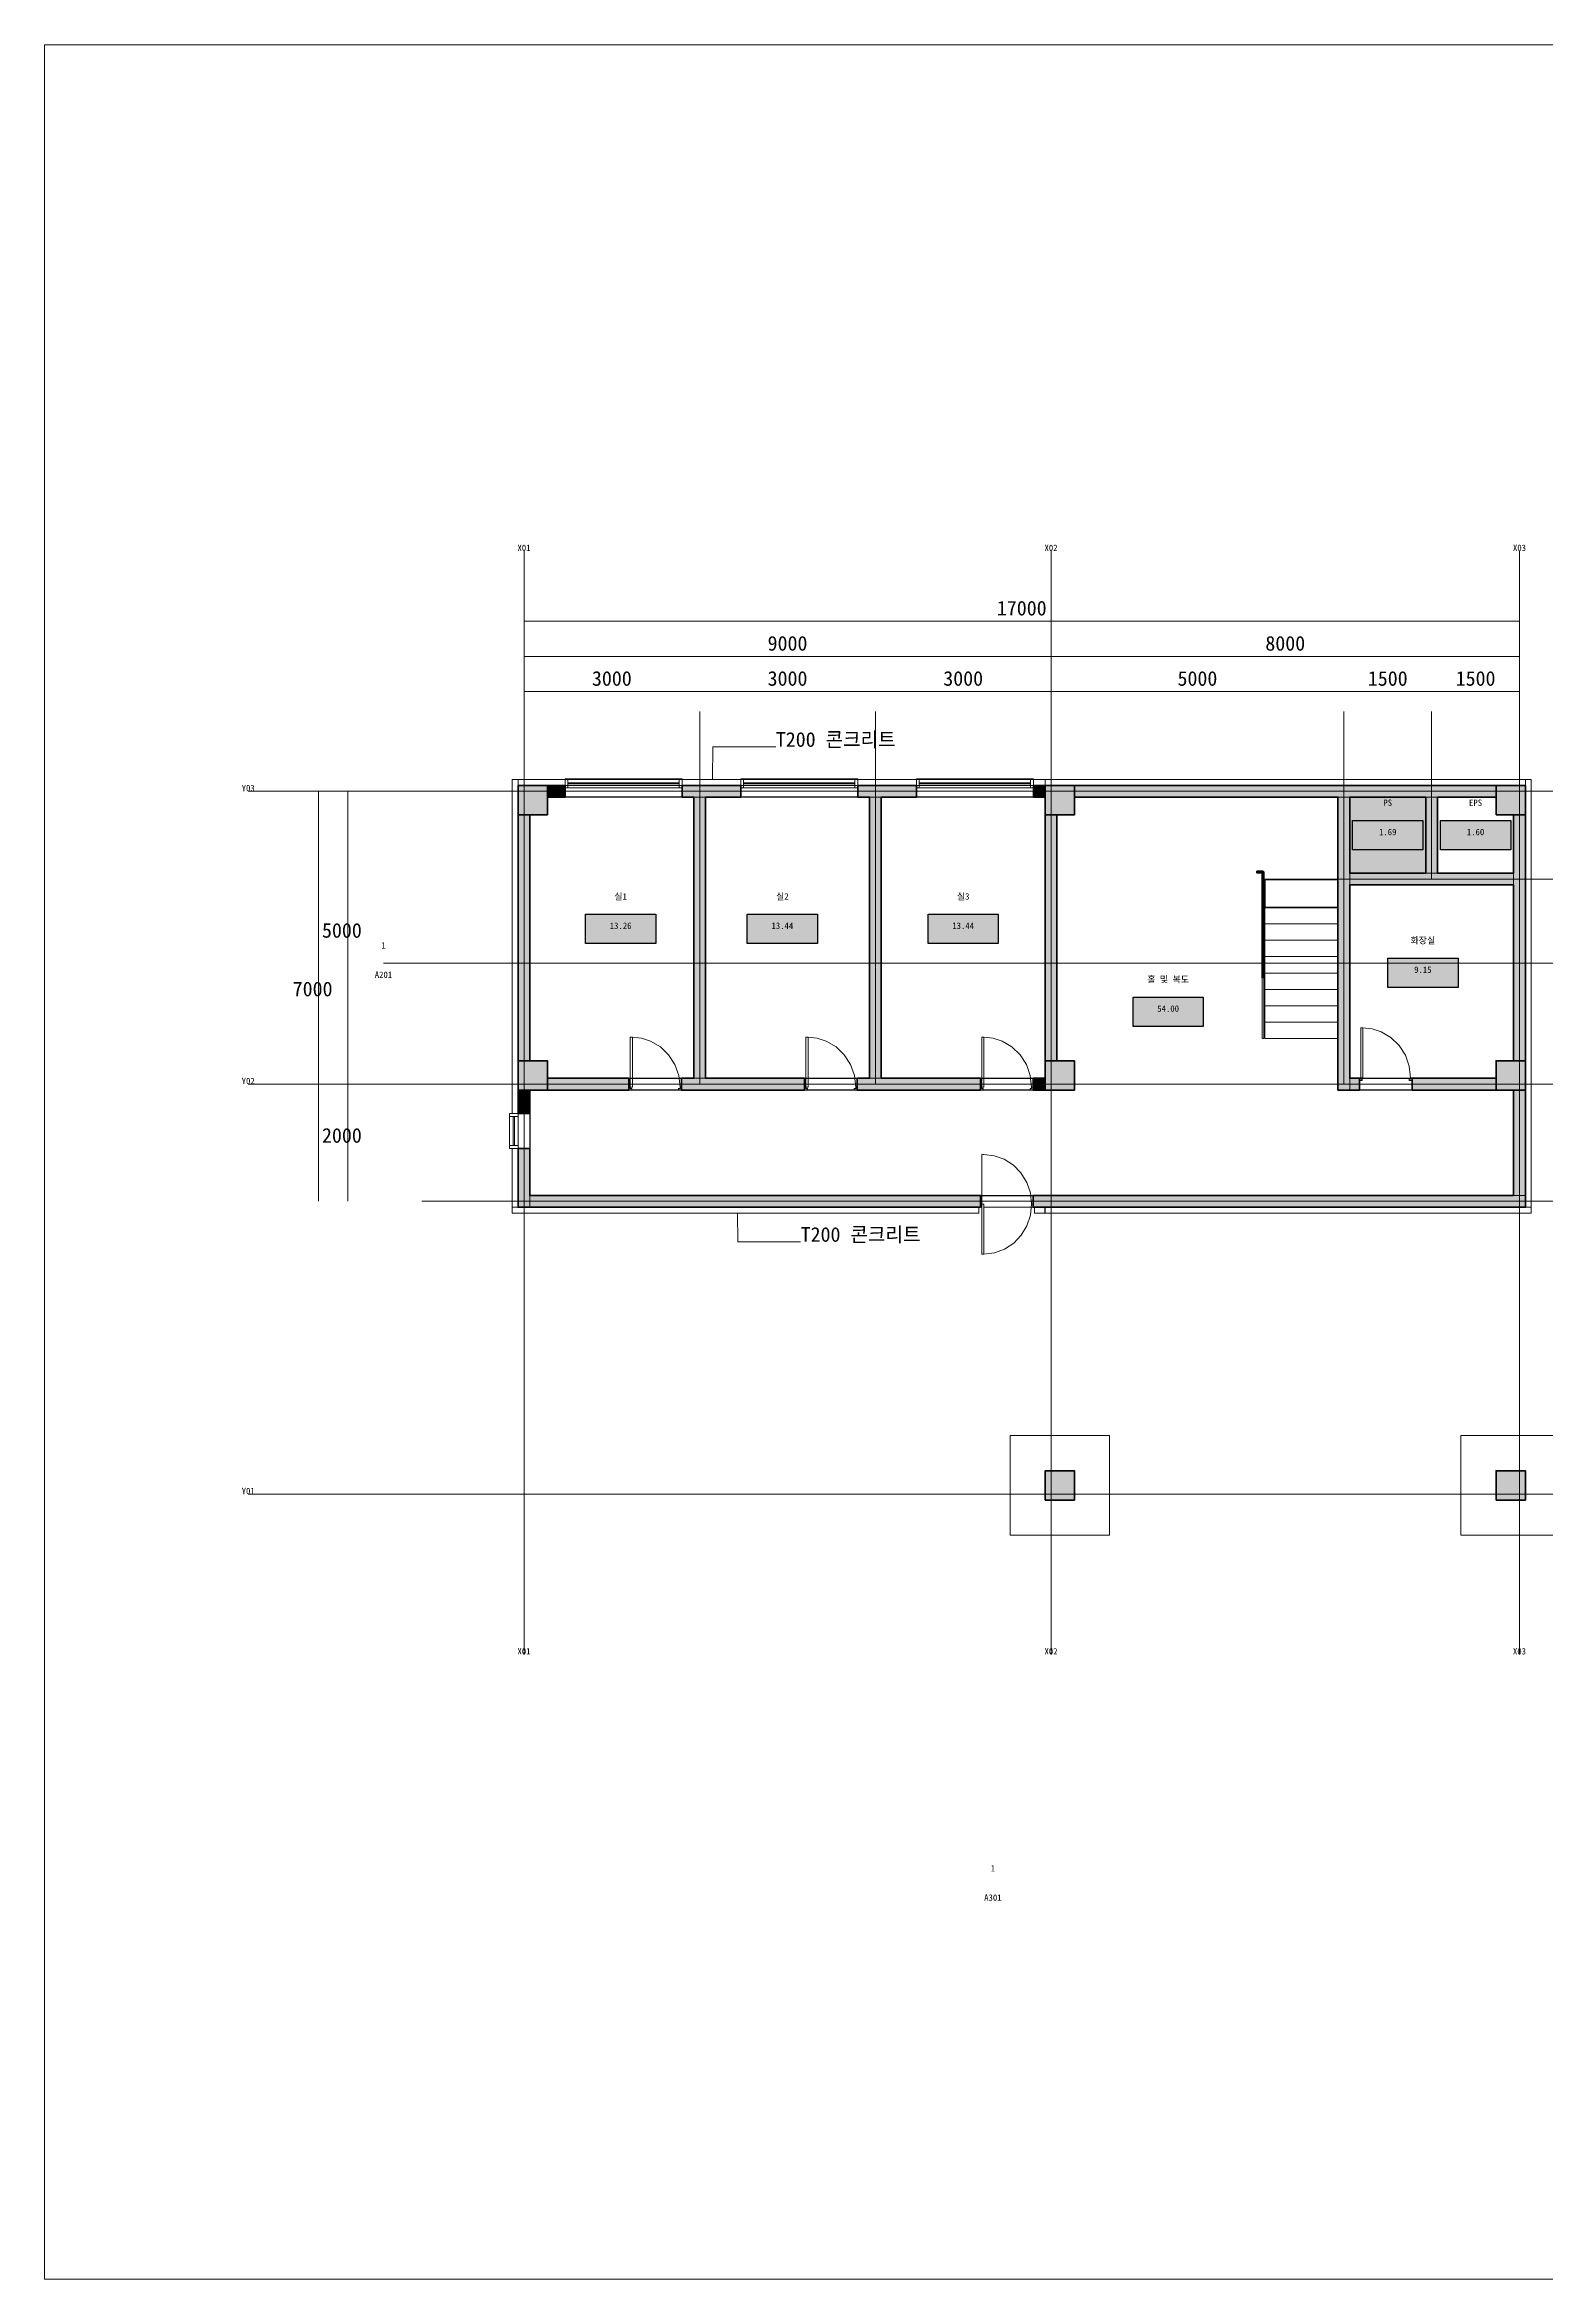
# Model space of a CAD drawing. Header units: metres. Extents: x -15 to 373, y -99 to 282.
# Drawn here: x -14.5 to 241.7, y -99.5 to 282 of the extents above; entities that cross this region are included whole.
import ezdxf
from ezdxf.enums import TextEntityAlignment as Align

# ---------------------------------------------------------------- set-up
doc = ezdxf.new("R2010")
doc.units = ezdxf.units.M
for name, color, linetype in [('A-ANNO', 7, 'Continuous'), ('A-DIMS', 7, 'Continuous'), ('A-GRID', 7, 'Continuous'), ('A-TEXT', 7, 'Continuous'), ('MAT-CONCRETE', 7, 'Continuous'), ('MAT-FIN', 7, 'Continuous'), ('MAT-MATERIAL', 7, 'Continuous'), ('MAT-NULL', 7, 'Continuous'), ('MAT-SAND', 7, 'Continuous')]:
    doc.layers.add(name, color=color, linetype=linetype)

msp = doc.modelspace()

# ---------------------------------------------------------------- hatches: boundary and pattern name
for points in [[(208.81, 149.54), (220.81, 149.54), (220.81, 144.54), (208.81, 144.54), (208.81, 149.54)], [(223.81, 149.54), (235.81, 149.54), (235.81, 144.54), (223.81, 144.54), (223.81, 149.54)], [(77.81, 133.54), (89.81, 133.54), (89.81, 128.54), (77.81, 128.54), (77.81, 133.54)], [(105.43, 133.54), (117.43, 133.54), (117.43, 128.54), (105.43, 128.54), (105.43, 133.54)], [(136.31, 133.54), (148.31, 133.54), (148.31, 128.54), (136.31, 128.54), (136.31, 133.54)], [(214.81, 126.04), (226.81, 126.04), (226.81, 121.04), (214.81, 121.04), (214.81, 126.04)], [(171.31, 119.39), (183.31, 119.39), (183.31, 114.39), (171.31, 114.39), (171.31, 119.39)]]:
    msp.add_hatch(color=7).paths.add_polyline_path(points)
at = {"layer": 'MAT-CONCRETE'}
for points in [[(66.31, 150.54), (71.31, 150.54), (71.31, 155.54), (66.31, 155.54), (66.31, 150.54)], [(71.31, 155.54), (71.31, 153.54), (74.31, 153.54), (74.31, 155.54), (71.31, 155.54)], [(71.31, 153.54), (74.31, 153.54), (74.31, 155.54), (71.31, 155.54), (71.31, 153.54)], [(96.31, 105.54), (94.21, 105.54), (94.21, 103.54), (115.21, 103.54), (115.21, 105.54), (98.31, 105.54), (98.31, 153.54), (104.31, 153.54), (104.31, 155.54), (94.31, 155.54), (94.31, 153.54), (96.31, 153.54), (96.31, 105.54)], [(96.31, 153.54), (96.31, 105.54), (94.21, 105.54), (94.21, 103.54), (115.21, 103.54), (115.21, 105.54), (98.31, 105.54), (98.31, 153.54), (104.31, 153.54), (104.31, 155.54), (94.31, 155.54), (94.31, 153.54), (96.31, 153.54)], [(124.31, 153.54), (126.31, 153.54), (126.31, 105.54), (124.21, 105.54), (124.21, 103.54), (145.24, 103.54), (145.24, 105.54), (128.31, 105.54), (128.31, 153.54), (134.31, 153.54), (134.31, 155.54), (124.31, 155.54), (124.31, 153.54)], [(126.31, 131.28), (126.31, 105.54), (124.21, 105.54), (124.21, 103.54), (145.24, 103.54), (145.24, 105.54), (128.31, 105.54), (128.31, 153.54), (134.31, 153.54), (134.31, 155.54), (124.31, 155.54), (124.31, 153.54), (126.31, 153.54), (126.31, 131.28)], [(154.31, 155.54), (154.31, 153.54), (156.31, 153.54), (156.31, 155.54), (154.31, 155.54)], [(154.97, 153.54), (156.31, 153.54), (156.31, 155.54), (154.31, 155.54), (154.31, 153.54), (154.97, 153.54)], [(156.31, 150.54), (161.31, 150.54), (161.31, 155.54), (156.31, 155.54), (156.31, 150.54)], [(206.31, 153.54), (206.31, 103.54), (209.97, 103.54), (209.97, 105.54), (208.31, 105.54), (208.31, 138.54), (236.31, 138.54), (236.31, 108.54), (238.31, 108.54), (238.31, 150.54), (236.31, 150.54), (236.31, 140.54), (223.31, 140.54), (223.31, 153.54), (233.31, 153.54), (233.31, 155.54), (161.31, 155.54), (161.31, 153.54), (206.31, 153.54)], [(236.31, 138.54), (236.31, 108.54), (238.31, 108.54), (238.31, 150.54), (236.31, 150.54), (236.31, 140.54), (223.31, 140.54), (223.31, 153.54), (233.31, 153.54), (233.31, 155.54), (161.31, 155.54), (161.31, 153.54), (206.31, 153.54), (206.31, 103.54), (209.97, 103.54), (209.97, 105.54), (208.31, 105.54), (208.31, 138.54), (236.31, 138.54)], [(221.31, 140.54), (208.31, 140.54), (208.31, 153.54), (221.31, 153.54), (221.31, 140.54)], [(208.31, 153.54), (221.31, 153.54), (221.31, 140.54), (208.31, 140.54), (208.31, 153.54)], [(233.31, 150.54), (238.31, 150.54), (238.31, 155.54), (233.31, 155.54), (233.31, 150.54)], [(68.31, 150.54), (66.31, 150.54), (66.31, 108.54), (68.31, 108.54), (68.31, 150.54)], [(66.31, 130.94), (66.31, 108.54), (68.31, 108.54), (68.31, 150.54), (66.31, 150.54), (66.31, 130.94)], [(158.31, 150.54), (156.31, 150.54), (156.31, 108.54), (158.31, 108.54), (158.31, 150.54)], [(156.31, 108.54), (158.31, 108.54), (158.31, 150.54), (156.31, 150.54), (156.31, 108.54)], [(66.31, 103.54), (71.31, 103.54), (71.31, 108.54), (66.31, 108.54), (66.31, 103.54)], [(156.31, 103.54), (161.31, 103.54), (161.31, 108.54), (156.31, 108.54), (156.31, 103.54)], [(233.31, 103.54), (238.31, 103.54), (238.31, 108.54), (233.31, 108.54), (233.31, 103.54)], [(66.31, 103.54), (66.31, 99.54), (68.31, 99.54), (68.31, 103.54), (66.31, 103.54)], [(68.31, 99.54), (68.31, 103.54), (66.31, 103.54), (66.31, 99.54), (68.31, 99.54)], [(85.21, 103.54), (85.21, 105.54), (71.31, 105.54), (71.31, 103.54), (85.21, 103.54)], [(82.43, 103.54), (85.21, 103.54), (85.21, 105.54), (71.31, 105.54), (71.31, 103.54), (82.43, 103.54)], [(154.24, 103.54), (156.31, 103.54), (156.31, 105.54), (154.24, 105.54), (154.24, 103.54)], [(154.66, 103.54), (156.31, 103.54), (156.31, 105.54), (154.24, 105.54), (154.24, 103.54), (154.66, 103.54)], [(154.24, 83.54), (238.31, 83.54), (238.31, 103.54), (236.31, 103.54), (236.31, 85.54), (154.24, 85.54), (154.24, 83.54)], [(236.31, 85.54), (154.24, 85.54), (154.24, 83.54), (238.31, 83.54), (238.31, 103.54), (236.31, 103.54), (236.31, 85.54)], [(218.97, 103.54), (233.31, 103.54), (233.31, 105.54), (218.97, 105.54), (218.97, 103.54)], [(218.97, 103.54), (233.31, 103.54), (233.31, 105.54), (218.97, 105.54), (218.97, 103.54)], [(68.31, 93.54), (66.31, 93.54), (66.31, 83.54), (145.24, 83.54), (145.24, 85.54), (68.31, 85.54), (68.31, 93.54)], [(68.31, 83.54), (145.24, 83.54), (145.24, 85.54), (68.31, 85.54), (68.31, 93.54), (66.31, 93.54), (66.31, 83.54), (68.31, 83.54)], [(156.31, 33.54), (161.31, 33.54), (161.31, 38.54), (156.31, 38.54), (156.31, 33.54)], [(233.31, 33.54), (238.31, 33.54), (238.31, 38.54), (233.31, 38.54), (233.31, 33.54)]]:
    msp.add_hatch(color=7, dxfattribs=at).paths.add_polyline_path(points)

# ---------------------------------------------------------------- linework, layer by layer
at = {"linetype": 'Continuous', "lineweight": 25}
for points in [[(208.81, 149.54), (220.81, 149.54), (220.81, 144.54), (208.81, 144.54)], [(223.81, 149.54), (235.81, 149.54), (235.81, 144.54), (223.81, 144.54)], [(77.81, 133.54), (89.81, 133.54), (89.81, 128.54), (77.81, 128.54)], [(105.43, 133.54), (117.43, 133.54), (117.43, 128.54), (105.43, 128.54)], [(136.31, 133.54), (148.31, 133.54), (148.31, 128.54), (136.31, 128.54)], [(214.81, 126.04), (226.81, 126.04), (226.81, 121.04), (214.81, 121.04)], [(171.31, 119.39), (183.31, 119.39), (183.31, 114.39), (171.31, 114.39)]]:
    msp.add_lwpolyline(points, close=True, dxfattribs=at)
at = {"layer": 'A-ANNO', "linetype": 'Continuous', "lineweight": 18, "true_color": 0x000000}
for p, q in [((67.31, 7.18), (67.31, 195.55)), ((157.31, 7.18), (157.31, 195.55)), ((237.31, 7.18), (237.31, 195.55)), ((97.31, 104.54), (97.31, 168.17)), ((127.31, 104.54), (127.31, 168.17)), ((207.31, 104.54), (207.31, 168.17)), ((222.31, 139.54), (222.31, 168.17)), ((20.21, 154.54), (280.69, 154.54)), ((202.34, 139.54), (251.58, 139.54)), ((202.34, 139.54), (251.58, 139.54)), ((43.31, 125.18), (293.31, 125.18)), ((20.21, 104.54), (280.69, 104.54)), ((49.88, 84.54), (238.81, 84.54)), ((238.81, 84.54), (251.58, 84.54)), ((20.21, 34.54), (280.69, 34.54))]:
    msp.add_line(p, q, dxfattribs=at)
for points in [[(110.31, 162.13), (99.55, 162.13), (99.5, 156.64)], [(114.55, 77.63), (103.8, 77.63), (103.75, 82.54)]]:
    msp.add_lwpolyline(points, dxfattribs=at)
at = {"layer": 'A-DIMS', "linetype": 'Continuous', "lineweight": 18, "true_color": 0x000000}
for p, q in [((67.31, 183.55), (237.31, 183.55)), ((67.31, 177.55), (157.31, 177.55)), ((157.31, 177.55), (237.31, 177.55)), ((67.31, 171.55), (97.31, 171.55)), ((97.31, 171.55), (127.31, 171.55)), ((127.31, 171.55), (157.31, 171.55)), ((157.31, 171.55), (207.31, 171.55)), ((207.31, 171.55), (222.31, 171.55)), ((222.31, 171.55), (237.31, 171.55)), ((32.21, 84.54), (32.21, 154.54)), ((37.21, 104.54), (37.21, 154.54)), ((37.21, 84.54), (37.21, 104.54))]:
    msp.add_line(p, q, dxfattribs=at)
at = {"layer": 'MAT-CONCRETE', "linetype": 'Continuous', "lineweight": 5}
for points in [[(71.31, 155.54), (66.31, 155.54)], [(66.31, 155.54), (66.31, 150.54)], [(71.31, 155.54), (71.31, 153.54)], [(74.31, 155.54), (71.31, 155.54)], [(71.31, 150.54), (71.31, 155.54)], [(74.31, 153.54), (71.31, 153.54)], [(74.31, 155.54), (94.31, 155.54)], [(74.31, 153.54), (74.31, 155.54)], [(74.31, 153.54), (94.31, 153.54)], [(104.31, 155.54), (94.31, 155.54)], [(94.31, 155.54), (94.31, 153.54)], [(104.31, 153.54), (94.31, 153.54)], [(96.31, 153.54), (98.31, 153.54)], [(96.31, 105.54), (96.31, 153.54)], [(98.31, 153.54), (98.31, 105.54)], [(104.31, 155.54), (124.31, 155.54)], [(104.31, 153.54), (104.31, 155.54)], [(104.31, 155.54), (129.31, 155.54)], [(104.31, 153.54), (124.31, 153.54)], [(124.31, 155.54), (124.31, 153.54)], [(134.31, 155.54), (124.31, 155.54)], [(134.31, 153.54), (124.31, 153.54)], [(126.31, 153.54), (128.31, 153.54)], [(126.31, 105.54), (126.31, 153.54)], [(128.31, 153.54), (128.31, 105.54)], [(134.31, 155.54), (154.31, 155.54)], [(134.31, 153.54), (134.31, 155.54)], [(134.31, 155.54), (156.31, 155.54)], [(134.31, 153.54), (154.31, 153.54)], [(156.31, 155.54), (154.31, 155.54)], [(154.31, 155.54), (154.31, 153.54)], [(156.31, 153.54), (154.31, 153.54)], [(156.31, 155.54), (156.31, 153.54)], [(161.31, 155.54), (156.31, 155.54)], [(156.31, 155.54), (156.31, 150.54)], [(161.31, 155.54), (233.31, 155.54)], [(161.31, 153.54), (161.31, 155.54)], [(161.31, 150.54), (161.31, 155.54)], [(233.31, 153.54), (161.31, 153.54)], [(206.31, 153.54), (208.31, 153.54)], [(206.31, 103.54), (206.31, 153.54)], [(208.31, 153.54), (208.31, 103.54)], [(221.31, 153.54), (223.31, 153.54)], [(221.31, 140.54), (221.31, 153.54)], [(223.31, 153.54), (223.31, 140.54)], [(233.31, 155.54), (233.31, 153.54)], [(238.31, 155.54), (233.31, 155.54)], [(233.31, 155.54), (233.31, 150.54)], [(238.31, 150.54), (238.31, 155.54)], [(66.31, 150.54), (68.31, 150.54)], [(66.31, 108.54), (66.31, 150.54)], [(66.31, 150.54), (71.31, 150.54)], [(68.31, 150.54), (68.31, 108.54)], [(156.31, 150.54), (158.31, 150.54)], [(156.31, 108.54), (156.31, 150.54)], [(156.31, 150.54), (161.31, 150.54)], [(158.31, 150.54), (158.31, 108.54)], [(233.31, 150.54), (238.31, 150.54)], [(236.31, 150.54), (238.31, 150.54)], [(236.31, 108.54), (236.31, 150.54)], [(238.31, 150.54), (238.31, 108.54)], [(208.31, 140.54), (236.31, 140.54)], [(208.31, 138.54), (208.31, 140.54)], [(236.31, 138.54), (208.31, 138.54)], [(223.31, 140.54), (221.31, 140.54)], [(236.31, 140.54), (236.31, 138.54)], [(238.31, 137.4), (238.31, 108.54)], [(68.31, 108.54), (66.31, 108.54)], [(71.31, 108.54), (66.31, 108.54)], [(66.31, 108.54), (66.31, 103.54)], [(71.31, 103.54), (71.31, 108.54)], [(158.31, 108.54), (156.31, 108.54)], [(161.31, 108.54), (156.31, 108.54)], [(156.31, 108.54), (156.31, 103.54)], [(161.31, 103.54), (161.31, 108.54)], [(238.31, 108.54), (233.31, 108.54)], [(233.31, 108.54), (233.31, 103.54)], [(238.31, 108.54), (236.31, 108.54)], [(238.31, 103.54), (238.31, 108.54)], [(66.31, 103.54), (68.31, 103.54)], [(66.31, 99.54), (66.31, 103.54)], [(66.31, 103.54), (71.31, 103.54)], [(68.31, 103.54), (68.31, 99.54)], [(85.21, 105.54), (71.31, 105.54)], [(71.31, 105.54), (71.31, 103.54)], [(85.21, 103.54), (71.31, 103.54)], [(85.21, 103.54), (85.21, 105.54)], [(115.21, 105.54), (94.21, 105.54)], [(94.21, 105.54), (94.21, 103.54)], [(115.21, 103.54), (94.21, 103.54)], [(98.31, 105.54), (96.31, 105.54)], [(115.21, 103.54), (115.21, 105.54)], [(145.24, 105.54), (124.21, 105.54)], [(124.21, 105.54), (124.21, 103.54)], [(145.24, 103.54), (124.21, 103.54)], [(128.31, 105.54), (126.31, 105.54)], [(145.24, 103.54), (145.24, 105.54)], [(154.24, 105.54), (154.24, 103.54)], [(156.31, 105.54), (154.24, 105.54)], [(156.31, 103.54), (154.24, 103.54)], [(156.31, 105.54), (156.31, 103.54)], [(156.31, 103.54), (161.31, 103.54)], [(208.31, 103.54), (206.31, 103.54)], [(209.97, 105.54), (208.31, 105.54)], [(208.31, 105.54), (208.31, 103.54)], [(209.97, 103.54), (208.31, 103.54)], [(209.97, 103.54), (209.97, 105.54)], [(218.97, 105.54), (218.97, 103.54)], [(233.31, 105.54), (218.97, 105.54)], [(233.31, 103.54), (218.97, 103.54)], [(233.31, 105.54), (233.31, 103.54)], [(233.31, 103.54), (238.31, 103.54)], [(236.31, 103.54), (238.31, 103.54)], [(236.31, 85.54), (236.31, 103.54)], [(238.31, 103.54), (238.31, 85.54)], [(238.31, 103.54), (238.31, 100.66)], [(66.31, 99.54), (68.31, 99.54)], [(66.31, 99.04), (66.31, 99.54)], [(66.31, 93.54), (66.31, 94.04)], [(68.31, 93.54), (66.31, 93.54)], [(66.31, 83.54), (66.31, 93.54)], [(68.31, 93.54), (68.31, 83.54)], [(145.24, 85.54), (68.31, 85.54)], [(68.31, 85.54), (68.31, 83.54)], [(145.24, 83.54), (145.24, 85.54)], [(154.24, 85.54), (154.24, 83.54)], [(238.31, 85.54), (154.24, 85.54)], [(238.31, 85.54), (236.31, 85.54)], [(238.31, 85.54), (238.31, 83.54)], [(68.31, 83.54), (66.31, 83.54)], [(66.31, 83.54), (66.31, 83.54)], [(145.24, 83.54), (68.31, 83.54)], [(145.49, 83.54), (145.24, 83.54)], [(154.24, 83.54), (145.84, 83.54)], [(238.31, 83.54), (154.24, 83.54)], [(238.31, 83.54), (238.31, 83.54)], [(161.31, 38.54), (156.31, 38.54)], [(156.31, 38.54), (156.31, 33.54)], [(161.31, 33.54), (161.31, 38.54)], [(238.31, 38.54), (233.31, 38.54)], [(233.31, 38.54), (233.31, 33.54)], [(238.31, 33.54), (238.31, 38.54)], [(156.31, 33.54), (161.31, 33.54)], [(233.31, 33.54), (238.31, 33.54)]]:
    msp.add_lwpolyline(points, dxfattribs=at)
at = {"layer": 'MAT-CONCRETE', "linetype": 'Continuous', "lineweight": 35}
for points in [[(66.31, 150.54), (71.31, 150.54), (71.31, 155.54), (66.31, 155.54)], [(71.31, 155.54), (71.31, 153.54), (74.31, 153.54), (74.31, 155.54)], [(71.31, 153.54), (74.31, 153.54), (74.31, 155.54), (71.31, 155.54)], [(96.31, 105.54), (94.21, 105.54), (94.21, 103.54), (115.21, 103.54), (115.21, 105.54), (98.31, 105.54), (98.31, 153.54), (104.31, 153.54), (104.31, 155.54), (94.31, 155.54), (94.31, 153.54), (96.31, 153.54)], [(96.31, 153.54), (96.31, 105.54), (94.21, 105.54), (94.21, 103.54), (115.21, 103.54), (115.21, 105.54), (98.31, 105.54), (98.31, 153.54), (104.31, 153.54), (104.31, 155.54), (94.31, 155.54), (94.31, 153.54)], [(124.31, 153.54), (126.31, 153.54), (126.31, 105.54), (124.21, 105.54), (124.21, 103.54), (145.24, 103.54), (145.24, 105.54), (128.31, 105.54), (128.31, 153.54), (134.31, 153.54), (134.31, 155.54), (124.31, 155.54)], [(126.31, 131.28), (126.31, 105.54), (124.21, 105.54), (124.21, 103.54), (145.24, 103.54), (145.24, 105.54), (128.31, 105.54), (128.31, 153.54), (134.31, 153.54), (134.31, 155.54), (124.31, 155.54), (124.31, 153.54), (126.31, 153.54)], [(154.31, 155.54), (154.31, 153.54), (156.31, 153.54), (156.31, 155.54)], [(154.97, 153.54), (156.31, 153.54), (156.31, 155.54), (154.31, 155.54), (154.31, 153.54)], [(156.31, 150.54), (161.31, 150.54), (161.31, 155.54), (156.31, 155.54)], [(206.31, 153.54), (206.31, 103.54), (209.97, 103.54), (209.97, 105.54), (208.31, 105.54), (208.31, 138.54), (236.31, 138.54), (236.31, 108.54), (238.31, 108.54), (238.31, 150.54), (236.31, 150.54), (236.31, 140.54), (223.31, 140.54), (223.31, 153.54), (233.31, 153.54), (233.31, 155.54), (161.31, 155.54), (161.31, 153.54)], [(236.31, 138.54), (236.31, 108.54), (238.31, 108.54), (238.31, 150.54), (236.31, 150.54), (236.31, 140.54), (223.31, 140.54), (223.31, 153.54), (233.31, 153.54), (233.31, 155.54), (161.31, 155.54), (161.31, 153.54), (206.31, 153.54), (206.31, 103.54), (209.97, 103.54), (209.97, 105.54), (208.31, 105.54), (208.31, 138.54)], [(221.31, 140.54), (208.31, 140.54), (208.31, 153.54), (221.31, 153.54)], [(208.31, 153.54), (221.31, 153.54), (221.31, 140.54), (208.31, 140.54)], [(233.31, 150.54), (238.31, 150.54), (238.31, 155.54), (233.31, 155.54)], [(68.31, 150.54), (66.31, 150.54), (66.31, 108.54), (68.31, 108.54)], [(66.31, 130.94), (66.31, 108.54), (68.31, 108.54), (68.31, 150.54), (66.31, 150.54)], [(158.31, 150.54), (156.31, 150.54), (156.31, 108.54), (158.31, 108.54)], [(156.31, 108.54), (158.31, 108.54), (158.31, 150.54), (156.31, 150.54)], [(66.31, 103.54), (71.31, 103.54), (71.31, 108.54), (66.31, 108.54)], [(156.31, 103.54), (161.31, 103.54), (161.31, 108.54), (156.31, 108.54)], [(233.31, 103.54), (238.31, 103.54), (238.31, 108.54), (233.31, 108.54)], [(66.31, 103.54), (66.31, 99.54), (68.31, 99.54), (68.31, 103.54)], [(68.31, 99.54), (68.31, 103.54), (66.31, 103.54), (66.31, 99.54)], [(85.21, 103.54), (85.21, 105.54), (71.31, 105.54), (71.31, 103.54)], [(82.43, 103.54), (85.21, 103.54), (85.21, 105.54), (71.31, 105.54), (71.31, 103.54)], [(154.24, 103.54), (156.31, 103.54), (156.31, 105.54), (154.24, 105.54)], [(154.66, 103.54), (156.31, 103.54), (156.31, 105.54), (154.24, 105.54), (154.24, 103.54)], [(154.24, 83.54), (238.31, 83.54), (238.31, 103.54), (236.31, 103.54), (236.31, 85.54), (154.24, 85.54)], [(236.31, 85.54), (154.24, 85.54), (154.24, 83.54), (238.31, 83.54), (238.31, 103.54), (236.31, 103.54)], [(218.97, 103.54), (233.31, 103.54), (233.31, 105.54), (218.97, 105.54)], [(218.97, 103.54), (233.31, 103.54), (233.31, 105.54), (218.97, 105.54)], [(68.31, 93.54), (66.31, 93.54), (66.31, 83.54), (145.24, 83.54), (145.24, 85.54), (68.31, 85.54)], [(68.31, 83.54), (145.24, 83.54), (145.24, 85.54), (68.31, 85.54), (68.31, 93.54), (66.31, 93.54), (66.31, 83.54)], [(156.31, 33.54), (161.31, 33.54), (161.31, 38.54), (156.31, 38.54)], [(233.31, 33.54), (238.31, 33.54), (238.31, 38.54), (233.31, 38.54)]]:
    msp.add_lwpolyline(points, close=True, dxfattribs=at)
at = {"layer": 'MAT-FIN', "linetype": 'Continuous', "lineweight": 5}
for points in [[(156.31, 156.54), (238.31, 156.54)], [(156.31, 155.54), (156.31, 156.54)], [(238.31, 83.54), (238.31, 156.54)], [(238.31, 156.54), (239.31, 156.54)], [(238.31, 156.54), (238.31, 155.54)], [(239.31, 156.54), (239.31, 83.54)], [(238.31, 155.54), (156.31, 155.54)], [(239.31, 83.54), (238.31, 83.54)]]:
    msp.add_lwpolyline(points, dxfattribs=at)
for points in [[(156.31, 155.54), (156.31, 156.54), (238.31, 156.54), (238.31, 155.54)], [(220.81, 155.54), (238.31, 155.54), (238.31, 156.54), (156.31, 156.54), (156.31, 155.54)], [(238.31, 156.54), (238.31, 156.54)], [(238.31, 156.54), (238.31, 83.54), (239.31, 83.54), (239.31, 156.54)], [(238.31, 99.11), (238.31, 83.54), (239.31, 83.54), (239.31, 156.54), (238.31, 156.54)]]:
    msp.add_lwpolyline(points, close=True, dxfattribs=at)
at = {"layer": 'MAT-MATERIAL', "linetype": 'Continuous', "lineweight": 20}
for points in [[(85.46, 112.54), (85.46, 104.04)], [(85.81, 112.54), (85.46, 112.54)], [(85.81, 104.04), (85.81, 112.54)], [(87.4, 112.38), (85.81, 112.54)], [(88.93, 111.89), (87.4, 112.38)], [(90.6, 110.92), (88.93, 111.89)], [(92, 109.56), (90.6, 110.92)], [(115.46, 112.54), (115.46, 104.04)], [(115.81, 112.54), (115.46, 112.54)], [(115.81, 104.04), (115.81, 112.54)], [(117.4, 112.38), (115.81, 112.54)], [(118.93, 111.89), (117.4, 112.38)], [(120.6, 110.92), (118.93, 111.89)], [(122, 109.56), (120.6, 110.92)], [(145.49, 112.54), (145.49, 104.04)], [(145.84, 112.54), (145.49, 112.54)], [(145.84, 104.04), (145.84, 112.54)], [(147.43, 112.38), (145.84, 112.54)], [(148.96, 111.89), (147.43, 112.38)], [(150.63, 110.92), (148.96, 111.89)], [(152.04, 109.56), (150.63, 110.92)], [(210.22, 114.14), (210.22, 105.64)], [(210.57, 114.14), (210.22, 114.14)], [(210.57, 105.64), (210.57, 114.14)], [(212.16, 113.98), (210.57, 114.14)], [(213.69, 113.49), (212.16, 113.98)], [(215.36, 112.52), (213.69, 113.49)], [(216.77, 111.16), (215.36, 112.52)], [(217.83, 109.5), (216.77, 111.16)], [(93.07, 107.9), (92, 109.56)], [(93.73, 106.02), (93.07, 107.9)], [(123.07, 107.9), (122, 109.56)], [(123.73, 106.02), (123.07, 107.9)], [(153.1, 107.9), (152.04, 109.56)], [(153.77, 106.02), (153.1, 107.9)], [(218.49, 107.62), (217.83, 109.5)], [(218.72, 105.64), (218.49, 107.62)], [(85.21, 104.04), (85.46, 104.04)], [(85.71, 103.54), (85.21, 103.54)], [(85.46, 104.04), (85.81, 104.04)], [(85.46, 104.04), (85.46, 103.79)], [(85.46, 103.79), (85.71, 103.79)], [(85.71, 103.79), (85.71, 103.54)], [(93.71, 103.79), (93.71, 103.54)], [(93.96, 103.79), (93.71, 103.79)], [(93.71, 103.54), (94.21, 103.54)], [(93.96, 104.04), (93.73, 106.02)], [(93.96, 104.04), (93.96, 103.79)], [(94.21, 104.04), (93.96, 104.04)], [(115.21, 104.04), (115.46, 104.04)], [(115.71, 103.54), (115.21, 103.54)], [(115.46, 104.04), (115.81, 104.04)], [(115.46, 104.04), (115.46, 103.79)], [(115.46, 103.79), (115.71, 103.79)], [(115.71, 103.79), (115.71, 103.54)], [(123.71, 103.79), (123.71, 103.54)], [(123.96, 103.79), (123.71, 103.79)], [(123.71, 103.54), (124.21, 103.54)], [(123.96, 104.04), (123.73, 106.02)], [(123.96, 104.04), (123.96, 103.79)], [(124.21, 104.04), (123.96, 104.04)], [(145.24, 104.04), (145.49, 104.04)], [(145.74, 103.54), (145.24, 103.54)], [(145.49, 104.04), (145.84, 104.04)], [(145.49, 104.04), (145.49, 103.79)], [(145.49, 103.79), (145.74, 103.79)], [(145.74, 103.79), (145.74, 103.54)], [(153.74, 103.79), (153.74, 103.54)], [(153.99, 103.79), (153.74, 103.79)], [(153.74, 103.54), (154.24, 103.54)], [(153.99, 104.04), (153.77, 106.02)], [(153.99, 104.04), (153.99, 103.79)], [(154.24, 104.04), (153.99, 104.04)], [(209.97, 105.64), (210.22, 105.64)], [(209.97, 105.54), (209.97, 105.64)], [(210.47, 105.14), (209.97, 105.14)], [(210.22, 105.64), (210.57, 105.64)], [(210.22, 105.64), (210.22, 105.39)], [(210.22, 105.39), (210.47, 105.39)], [(210.47, 105.39), (210.47, 105.14)], [(218.47, 105.39), (218.47, 105.14)], [(218.72, 105.39), (218.47, 105.39)], [(218.47, 105.14), (218.97, 105.14)], [(218.72, 105.64), (218.72, 105.39)], [(218.97, 105.64), (218.72, 105.64)], [(218.97, 105.54), (218.97, 105.64)], [(145.49, 92.54), (145.84, 92.54)], [(145.49, 84.04), (145.49, 92.54)], [(147.62, 92.33), (145.84, 92.54)], [(149.32, 91.73), (147.62, 92.33)], [(150.88, 90.72), (149.32, 91.73)], [(152.18, 89.38), (150.88, 90.72)], [(153.16, 87.77), (152.18, 89.38)], [(153.78, 85.97), (153.16, 87.77)], [(145.24, 84.54), (145.49, 84.54)], [(145.49, 84.04), (145.24, 84.04)], [(145.49, 84.54), (145.49, 84.04)], [(145.49, 75.54), (145.49, 84.04)], [(145.49, 84.04), (145.84, 84.04)], [(145.84, 84.04), (145.84, 75.54)], [(153.99, 84.08), (153.78, 85.97)], [(153.79, 82.18), (153.99, 84.08)], [(153.99, 84.54), (153.99, 84.04)], [(154.24, 84.54), (153.99, 84.54)], [(153.99, 84.04), (154.24, 84.04)], [(154.24, 84.04), (154.24, 84.54)], [(152.23, 78.76), (153.2, 80.38)], [(153.2, 80.38), (153.79, 82.18)], [(147.66, 75.75), (149.39, 76.39)], [(149.39, 76.39), (150.94, 77.4)], [(150.94, 77.4), (152.23, 78.76)], [(145.84, 75.54), (145.49, 75.54)], [(145.84, 75.54), (147.66, 75.75)]]:
    msp.add_lwpolyline(points, dxfattribs=at)
at = {"layer": 'MAT-NULL', "linetype": 'Continuous', "lineweight": 13}
for points in [[(65.31, 156.54), (66.31, 156.54)], [(65.31, 99.54), (65.31, 156.54)], [(66.31, 156.54), (66.31, 99.54)], [(66.31, 156.54), (66.31, 155.54)], [(74.31, 156.54), (66.31, 156.54)], [(94.31, 156.54), (74.31, 156.54)], [(74.31, 156.54), (74.31, 155.54)], [(94.31, 156.54), (94.31, 155.54)], [(104.31, 156.54), (94.31, 156.54)], [(124.31, 156.54), (104.31, 156.54)], [(104.31, 156.54), (104.31, 155.54)], [(124.31, 156.54), (124.31, 155.54)], [(134.31, 156.54), (124.31, 156.54)], [(154.31, 156.54), (134.31, 156.54)], [(134.31, 156.54), (134.31, 155.54)], [(156.31, 156.54), (154.31, 156.54)], [(154.31, 156.54), (154.31, 155.54)], [(156.31, 156.54), (156.31, 155.54)], [(74.31, 155.54), (66.31, 155.54)], [(94.31, 155.54), (74.31, 155.54)], [(104.31, 155.54), (94.31, 155.54)], [(124.31, 155.54), (104.31, 155.54)], [(134.31, 155.54), (124.31, 155.54)], [(154.31, 155.54), (134.31, 155.54)], [(156.31, 155.54), (154.31, 155.54)], [(65.31, 99.54), (66.31, 99.54)], [(66.31, 93.54), (65.31, 93.54)], [(65.31, 83.54), (65.31, 93.54)], [(66.31, 93.54), (66.31, 83.54)], [(66.31, 83.54), (65.31, 83.54)], [(65.31, 82.54), (65.31, 83.54)], [(65.31, 83.54), (144.99, 83.54)], [(144.99, 82.54), (65.31, 82.54)], [(144.99, 82.54), (144.99, 83.54)], [(154.49, 83.54), (156.31, 83.54)], [(154.49, 83.54), (154.49, 82.54)], [(156.31, 82.54), (154.49, 82.54)], [(156.28, 83.54), (239.31, 83.54)], [(156.28, 82.54), (156.28, 83.54)], [(156.28, 82.54), (239.31, 82.54)], [(156.31, 83.54), (156.31, 82.54)], [(239.31, 82.54), (239.31, 83.54)]]:
    msp.add_lwpolyline(points, dxfattribs=at)
for points in [[(66.31, 156.54), (66.31, 99.54), (65.31, 99.54), (65.31, 156.54)], [(65.31, 156.54), (65.31, 99.54), (66.31, 99.54), (66.31, 156.54)], [(66.31, 156.54), (66.31, 155.54), (74.31, 155.54), (74.31, 156.54)], [(74.31, 156.54), (66.31, 156.54), (66.31, 155.54), (74.31, 155.54)], [(94.31, 156.54), (94.31, 155.54), (104.31, 155.54), (104.31, 156.54), (94.31, 156.54)], [(104.31, 156.54), (94.31, 156.54), (94.31, 155.54), (104.31, 155.54)], [(124.31, 156.54), (124.31, 156.54)], [(124.31, 156.54), (124.31, 155.54), (134.31, 155.54), (134.31, 156.54)], [(134.31, 156.54), (124.31, 156.54), (124.31, 155.54), (134.31, 155.54)], [(156.31, 156.54), (154.31, 156.54), (154.31, 155.54), (156.31, 155.54)], [(154.67, 156.54), (154.31, 156.54), (154.31, 155.54), (156.31, 155.54), (156.31, 156.54)], [(66.31, 83.54), (65.31, 83.54), (65.31, 93.54), (66.31, 93.54)], [(65.97, 93.54), (65.31, 93.54), (65.31, 83.54), (66.31, 83.54), (66.31, 93.54)], [(65.31, 83.54), (144.99, 83.54), (144.99, 82.54), (65.31, 82.54)], [(65.31, 83.21), (65.31, 82.54), (144.99, 82.54), (144.99, 83.54), (65.31, 83.54)], [(156.31, 83.54), (156.31, 82.54), (154.49, 82.54), (154.49, 83.54)], [(154.49, 82.54), (156.31, 82.54), (156.31, 83.54), (154.49, 83.54)], [(239.31, 82.54), (239.31, 83.54), (156.28, 83.54), (156.28, 82.54)], [(219.75, 82.54), (239.31, 82.54), (239.31, 83.54), (156.28, 83.54), (156.28, 82.54)], [(239.31, 82.54), (239.31, 82.54)]]:
    msp.add_lwpolyline(points, close=True, dxfattribs=at)
at = {"layer": 'MAT-NULL', "linetype": 'Continuous', "lineweight": 20}
for points in [[(74.31, 156.64), (74.81, 156.64)], [(74.31, 155.54), (74.31, 156.64)], [(74.81, 156.64), (74.81, 155.14)], [(93.81, 156.64), (74.81, 156.64)], [(93.81, 156.64), (94.31, 156.64)], [(93.81, 155.14), (93.81, 156.64)], [(94.31, 156.64), (94.31, 156.54)], [(104.31, 156.64), (104.81, 156.64)], [(104.31, 156.54), (104.31, 156.64)], [(104.81, 156.64), (104.81, 155.14)], [(123.81, 156.64), (104.81, 156.64)], [(123.81, 156.64), (124.31, 156.64)], [(123.81, 155.14), (123.81, 156.64)], [(124.31, 156.64), (124.31, 156.54)], [(134.31, 156.64), (134.81, 156.64)], [(134.31, 156.54), (134.31, 156.64)], [(134.81, 156.64), (134.81, 155.14)], [(153.81, 156.64), (134.81, 156.64)], [(153.81, 156.64), (154.31, 156.64)], [(153.81, 155.14), (153.81, 156.64)], [(154.31, 156.64), (154.31, 156.54)], [(74.81, 155.14), (74.31, 155.14)], [(93.81, 155.99), (74.81, 155.99)], [(93.81, 155.79), (74.81, 155.79)], [(74.81, 155.14), (93.81, 155.14)], [(94.31, 155.14), (93.81, 155.14)], [(94.31, 155.54), (94.31, 155.54)], [(104.31, 155.54), (104.31, 155.54)], [(104.81, 155.14), (104.31, 155.14)], [(123.81, 155.99), (104.81, 155.99)], [(123.81, 155.79), (104.81, 155.79)], [(104.81, 155.14), (123.81, 155.14)], [(124.31, 155.14), (123.81, 155.14)], [(124.31, 155.54), (124.31, 155.54)], [(134.31, 155.54), (134.31, 155.54)], [(134.81, 155.14), (134.31, 155.14)], [(153.81, 155.99), (134.81, 155.99)], [(153.81, 155.79), (134.81, 155.79)], [(134.81, 155.14), (153.81, 155.14)], [(154.31, 155.14), (153.81, 155.14)], [(154.31, 155.54), (154.31, 155.54)], [(64.81, 99.54), (64.81, 99.04)], [(64.81, 99.54), (64.81, 99.04)], [(65.31, 99.54), (64.81, 99.54)], [(66.31, 99.54), (64.81, 99.54)], [(66.31, 99.04), (64.81, 99.04), (64.81, 99.54), (66.31, 99.54), (66.31, 99.04)], [(66.31, 99.04), (66.31, 99.54)], [(66.31, 99.04), (66.31, 99.54)], [(64.81, 94.04), (64.81, 99.04)], [(66.31, 99.04), (64.81, 99.04)], [(66.31, 99.04), (64.81, 99.04)], [(65.46, 99.04), (65.66, 99.04)], [(65.66, 99.04), (65.46, 99.04)], [(65.46, 94.04), (65.46, 99.04)], [(65.46, 94.04), (65.46, 99.04)], [(65.46, 94.04), (65.46, 99.04), (65.66, 99.04), (65.66, 94.04), (65.46, 94.04)], [(65.66, 99.04), (65.66, 94.04)], [(65.66, 94.04), (65.66, 99.04)], [(66.31, 94.04), (66.31, 99.04)], [(66.31, 94.04), (64.81, 94.04)], [(64.81, 94.04), (64.81, 93.54)], [(64.81, 94.04), (64.81, 93.54)], [(66.31, 94.04), (64.81, 94.04)], [(66.31, 93.54), (64.81, 93.54), (64.81, 94.04), (66.31, 94.04), (66.31, 93.54)], [(66.31, 93.54), (64.81, 93.54)], [(65.31, 93.54), (64.81, 93.54)], [(65.66, 94.04), (65.46, 94.04)], [(65.46, 94.04), (65.66, 94.04)], [(66.31, 93.54), (66.31, 94.04)], [(66.31, 93.54), (66.31, 94.04)]]:
    msp.add_lwpolyline(points, dxfattribs=at)
at = {"layer": 'MAT-NULL', "linetype": 'Continuous'}
for points in [[(96.31, 105.54), (96.31, 153.54), (71.31, 153.54), (71.31, 150.54), (68.31, 150.54), (68.31, 108.54), (71.31, 108.54), (71.31, 105.54)], [(158.31, 150.54), (158.31, 108.54), (161.31, 108.54), (161.31, 103.54), (68.31, 103.54), (68.31, 85.54), (236.31, 85.54), (236.31, 103.54), (206.31, 103.54), (206.31, 153.54), (161.31, 153.54), (161.31, 150.54)], [(111.37, 153.54), (98.31, 153.54), (98.31, 105.54), (126.31, 105.54), (126.31, 153.54)], [(141.37, 153.54), (128.31, 153.54), (128.31, 105.54), (156.31, 105.54), (156.31, 153.54)], [(208.31, 153.54), (208.31, 140.54), (221.31, 140.54), (221.31, 153.54)], [(233.31, 150.54), (233.31, 153.54), (223.31, 153.54), (223.31, 140.54), (236.31, 140.54), (236.31, 150.54)], [(221.64, 105.54), (233.31, 105.54), (233.31, 108.54), (236.31, 108.54), (236.31, 138.54), (208.31, 138.54), (208.31, 105.54)]]:
    msp.add_lwpolyline(points, close=True, dxfattribs=at)
at = {"layer": 'MAT-NULL', "linetype": 'Continuous', "lineweight": 5}
for points in [[(192.46, 140.89), (193.51, 140.89)], [(193.51, 140.89), (192.46, 140.89)], [(192.46, 140.89), (192.46, 140.59)], [(193.36, 140.59), (192.46, 140.59)], [(192.46, 140.59), (193.36, 140.59)], [(193.36, 137.51), (193.36, 140.74)], [(193.66, 140.74), (193.36, 140.74)], [(193.36, 126.31), (193.36, 137.51)], [(193.66, 137.51), (193.36, 137.51)], [(193.36, 126.31), (193.36, 137.51)], [(193.51, 140.89), (193.51, 140.74)], [(193.51, 140.74), (193.51, 140.89)], [(193.66, 137.51), (193.66, 140.74)], [(193.66, 137.51), (193.66, 126.31)], [(193.66, 126.31), (193.66, 137.51)], [(193.81, 139.48), (206.31, 139.48)], [(193.81, 134.71), (193.81, 139.48)], [(193.81, 139.48), (193.81, 115.11)], [(206.31, 115.11), (206.31, 139.48)], [(206.31, 139.48), (206.31, 134.71)], [(206.31, 134.71), (193.81, 134.71)], [(206.31, 134.71), (193.81, 134.71)], [(193.81, 131.91), (193.81, 134.71)], [(206.31, 134.71), (206.31, 131.91)], [(206.31, 131.91), (193.81, 131.91)], [(193.81, 129.11), (193.81, 131.91)], [(206.31, 131.91), (206.31, 129.11)], [(193.36, 122.73), (193.36, 126.31)], [(193.36, 126.31), (193.66, 126.31)], [(193.36, 122.73), (193.36, 126.31)], [(193.66, 126.31), (193.66, 122.73)], [(193.66, 126.31), (193.66, 122.73)], [(206.31, 129.11), (193.81, 129.11)], [(193.81, 126.31), (193.81, 129.11)], [(206.31, 126.31), (193.81, 126.31)], [(193.81, 123.51), (193.81, 126.31)], [(206.31, 129.11), (206.31, 126.31)], [(206.31, 126.31), (206.31, 123.51)], [(193.66, 122.73), (193.36, 122.73)], [(193.36, 122.73), (193.36, 112.31)], [(193.66, 122.73), (193.66, 112.31)], [(206.31, 123.51), (193.81, 123.51)], [(193.81, 120.71), (193.81, 123.51)], [(206.31, 123.51), (206.31, 120.71)], [(206.31, 120.71), (193.81, 120.71)], [(193.81, 117.91), (193.81, 120.71)], [(206.31, 120.71), (206.31, 117.91)], [(206.31, 117.91), (193.81, 117.91)], [(193.81, 115.11), (193.81, 117.91)], [(206.31, 115.11), (193.81, 115.11)], [(193.81, 112.31), (193.81, 115.11)], [(206.31, 117.91), (206.31, 115.11)], [(206.31, 112.31), (206.31, 115.11)], [(193.36, 112.31), (193.66, 112.31)], [(206.31, 112.31), (193.81, 112.31)], [(150.31, 44.54), (167.31, 44.54)], [(150.31, 27.54), (150.31, 44.54)], [(167.31, 44.54), (167.31, 27.54)], [(227.31, 44.54), (244.31, 44.54)], [(227.31, 27.54), (227.31, 44.54)], [(167.31, 27.54), (150.31, 27.54)], [(244.31, 27.54), (227.31, 27.54)]]:
    msp.add_lwpolyline(points, dxfattribs=at)
at = {"layer": 'MAT-NULL', "linetype": 'Continuous', "lineweight": 35}
for points in [[(193.66, 122.73), (193.36, 122.73), (193.36, 140.59), (192.46, 140.59), (192.46, 140.89), (193.51, 140.89), (193.51, 140.59), (193.36, 140.59), (193.36, 140.74), (193.66, 140.74), (193.66, 122.73)], [(193.66, 137.51), (193.36, 137.51)], [(206.31, 139.48), (206.31, 134.71), (193.81, 134.71), (193.81, 139.48), (206.31, 139.48)], [(193.36, 126.31), (193.66, 126.31)]]:
    msp.add_lwpolyline(points, dxfattribs=at)
at = {"layer": 'MAT-SAND', "linetype": 'Continuous', "lineweight": 5}
for points in [[(-14.55, -99.49), (-14.55, 281.99)], [(373.48, 281.99), (-14.55, 281.99)], [(238.31, 113.57), (238.31, 150.54)], [(145.24, 83.54), (145.49, 83.54)], [(145.84, 83.54), (154.24, 83.54)], [(150.31, 44.54), (150.31, 44.54)], [(167.31, 44.54), (167.31, 44.54)], [(150.31, 27.54), (150.31, 27.54)], [(150.31, 27.54), (150.31, 27.54)], [(167.31, 27.54), (167.31, 27.54)], [(167.31, 27.54), (167.31, 27.54)], [(373.48, -99.49), (-14.55, -99.49)]]:
    msp.add_lwpolyline(points, dxfattribs=at)

# ---------------------------------------------------------------- texts
at = {"layer": 'A-ANNO', "linetype": 'Continuous', "lineweight": 18, "true_color": 0x000000}
for s, p in [('PS', (214.81, 152.04)), ('EPS', (229.81, 152.04)), ('1.69', (214.81, 147.04)), ('1.60', (229.81, 147.04)), ('실1', (83.81, 136.04)), ('실2', (111.43, 136.04)), ('실3', (142.31, 136.04)), ('13.26', (83.81, 131.04)), ('13.44', (111.43, 131.04)), ('13.44', (142.31, 131.04)), ('화장실', (220.81, 128.54)), ('홀 및 복도', (177.31, 121.89)), ('9.15', (220.81, 123.54)), ('54.00', (177.31, 116.89))]:
    msp.add_text(s, height=1.093, dxfattribs=at).set_placement(p, align=Align.CENTER)
at = {"layer": 'A-GRID', "linetype": 'Continuous', "lineweight": 18, "true_color": 0x000000}
for s, p in [('X01', (67.31, 195.55)), ('X02', (157.31, 195.55)), ('X03', (237.31, 195.55)), ('Y03', (20.21, 154.54)), ('Y02', (20.21, 104.54)), ('Y01', (20.21, 34.54)), ('X01', (67.31, 7.18)), ('X02', (157.31, 7.18)), ('X03', (237.31, 7.18))]:
    msp.add_text(s, height=1.093, dxfattribs=at).set_placement(p, align=Align.CENTER)
at = {"layer": 'A-TEXT', "linetype": 'Continuous', "lineweight": 18, "true_color": 0x000000}
for s, height, p in [('17000', 2.5, (152.31, 184.55)), ('9000', 2.5, (112.31, 178.55)), ('8000', 2.5, (197.31, 178.55)), ('3000', 2.5, (82.31, 172.55)), ('3000', 2.5, (112.31, 172.55)), ('3000', 2.5, (142.31, 172.55)), ('5000', 2.5, (182.31, 172.55)), ('1500', 2.5, (214.81, 172.55)), ('1500', 2.5, (229.81, 172.55)), ('5000', 2.5, (36.21, 129.54)), ('1', 1.09, (43.31, 127.68)), ('A201', 1.093, (43.31, 122.68)), ('7000', 2.5, (31.21, 119.54)), ('2000', 2.5, (36.21, 94.54)), ('1', 1.09, (147.38, -29.87)), ('A301', 1.093, (147.38, -34.87))]:
    msp.add_text(s, height=height, dxfattribs=at).set_placement(p, align=Align.CENTER)
for p in [(110.31, 162.13), (114.55, 77.63)]:
    msp.add_text('T200 콘크리트', height=2.5, dxfattribs=at).set_placement(p)

doc.saveas('drawing.dxf')
